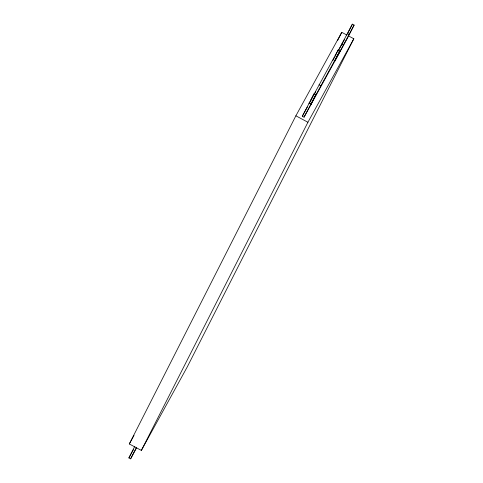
<?xml version="1.0" encoding="UTF-8"?>
<svg xmlns="http://www.w3.org/2000/svg" width="483" height="483" viewBox="0 0 483 483"><rect width="100%" height="100%" fill="white"/><g stroke="black" fill="none" stroke-linecap="round" stroke-linejoin="round"><path stroke-width="0.72" d="M348.75 36.05L353.822 38.767L187.265 366.923L141.362 450.416L129.311 443.962L295.874 115.805L341.771 32.319L346.848 35.036M337.677 40.385L341.771 32.319M136.683 447.663L130.609 458.85L128.889 457.926L134.775 446.34M338.046 51.053L352.391 24.15L354.111 25.074L347.386 38.326L304.036 117.176L302.316 116.252L314.137 93.726L315.864 94.644L310.478 105.246L311.698 103.024M310.104 101.678L314.137 93.726M310.635 100.808L312.61 96.926M130.609 458.85L136.496 447.258M304.036 117.176L315.864 94.644M332.781 60.635L334.459 57.32M335.136 55.992L338.16 50.033L339.881 50.95L334.502 61.552L354.111 25.074M347.343 34.088L352.391 24.15M141.362 450.416L307.925 122.259L353.822 38.767M312.936 96.28L338.16 50.033M314.656 97.204L339.881 50.95M309.066 103.773L309.977 102.106M335.238 56.161L335.939 54.887M302.316 116.252L307.369 107.051M314.958 93.255L315.677 91.939M338.076 51.198L344.578 39.371M129.311 443.962L134.014 435.418M128.889 457.926L133.652 449.268M347.289 33.424L349.01 34.347M341.91 44.025L343.63 44.949M319.052 84.791L320.772 85.714M309.042 103L310.762 103.923M295.874 115.805L307.925 122.259"/></g></svg>
